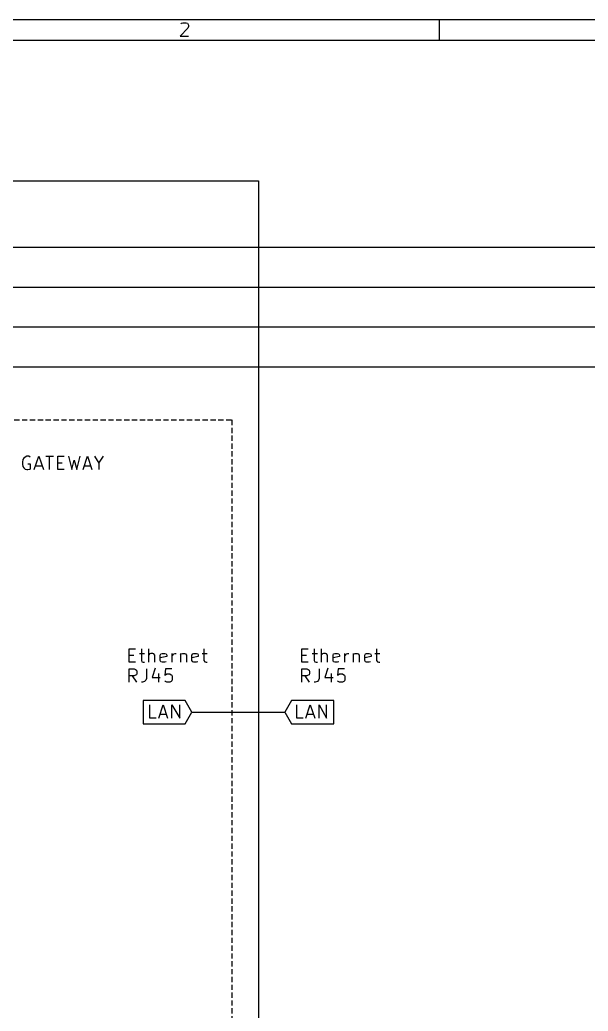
# Model space of a CAD drawing. Extents: x 10 to 287, y -200 to -10.
# Drawn here: x 69.9 to 124.2, y -104.8 to -10 of the extents above; entities that cross this region are included whole.
import ezdxf

# ---------------------------------------------------------------- set-up
doc = ezdxf.new("R2010")
doc.units = 0
doc.header["$MEASUREMENT"] = 0
doc.linetypes.add('DASHED', pattern=[0.75, 0.5, -0.25])
for name, color, linetype in [('BLUE3', 171, 'CONTINUOUS'), ('GREEN2', 3, 'CONTINUOUS'), ('RED2', 1, 'CONTINUOUS')]:
    doc.layers.add(name, color=color, linetype=linetype)

msp = doc.modelspace()

# ---------------------------------------------------------------- linework, layer by layer
at = {"layer": 'BLUE3', "linetype": 'CONTINUOUS'}
for p, q in [((17.78, -25.4), (92.71, -25.4)), ((92.71, -25.4), (92.71, -193.04)), ((70.2056, -52.0446), (70.1548, -52.2986)), ((70.2818, -51.9176), (70.2056, -52.0446)), ((70.4088, -51.816), (70.2818, -51.9176)), ((70.5866, -51.7398), (70.4088, -51.816)), ((70.7644, -51.7398), (70.5866, -51.7398)), ((70.8914, -51.816), (70.7644, -51.7398)), ((71.2978, -53.0098), (71.7296, -51.7398)), ((71.7296, -51.7398), (72.1614, -53.0098)), ((72.39, -51.7398), (73.1266, -51.7398)), ((72.7456, -53.0098), (72.7456, -51.7398)), ((73.533, -53.0098), (73.533, -51.7398)), ((73.533, -51.7398), (74.1426, -51.7398)), ((74.5744, -51.7398), (74.8792, -53.0098)), ((74.8792, -53.0098), (75.1078, -52.0954)), ((75.1078, -52.0954), (75.3618, -53.0098)), ((75.3618, -53.0098), (75.6666, -51.7398)), ((75.9714, -53.0098), (76.3778, -51.7398)), ((76.3778, -51.7398), (76.8096, -53.0098)), ((77.0382, -51.7398), (77.47, -52.4002)), ((77.47, -52.4002), (77.9018, -51.7398)), ((70.1548, -52.2986), (70.1548, -52.4764)), ((70.1548, -52.4764), (70.2056, -52.705)), ((70.2056, -52.705), (70.2818, -52.832)), ((70.2818, -52.832), (70.4088, -52.959)), ((70.4088, -52.959), (70.5866, -53.0098)), ((70.5866, -53.0098), (70.6882, -53.0098)), ((70.9422, -52.4764), (70.6882, -52.4764)), ((70.6882, -53.0098), (70.8914, -52.959)), ((70.8914, -52.959), (70.9422, -52.8828)), ((70.9422, -52.8828), (70.9422, -52.4764)), ((71.4248, -52.6542), (72.0344, -52.6542)), ((73.533, -52.3494), (73.9648, -52.3494)), ((74.1426, -53.0098), (73.533, -53.0098)), ((76.073, -52.6542), (76.6826, -52.6542)), ((77.47, -52.4002), (77.47, -53.0098)), ((80.3656, -71.4248), (80.3656, -70.1548)), ((80.3656, -70.1548), (80.9752, -70.1548)), ((80.3656, -70.7644), (80.7974, -70.7644)), ((81.3562, -70.5866), (81.8388, -70.5866)), ((81.534, -70.1548), (81.534, -71.247)), ((82.2452, -71.4248), (82.2452, -70.1548)), ((82.3214, -70.6374), (82.2452, -70.7136)), ((82.423, -70.5866), (82.3214, -70.6374)), ((82.6262, -70.5866), (82.423, -70.5866)), ((82.7278, -70.6374), (82.6262, -70.5866)), ((82.804, -70.7644), (82.7278, -70.6374)), ((82.804, -71.4248), (82.804, -70.7644)), ((83.3374, -70.7644), (83.3882, -70.6374)), ((83.3374, -71.247), (83.3374, -70.7644)), ((83.947, -70.8914), (83.3374, -70.993)), ((83.3882, -70.6374), (83.5152, -70.5866)), ((83.5152, -70.5866), (83.7692, -70.5866)), ((83.7692, -70.5866), (83.8962, -70.6374)), ((83.8962, -70.6374), (83.947, -70.7644)), ((83.947, -70.7644), (83.947, -70.8914)), ((84.4804, -71.4248), (84.4804, -70.5866)), ((84.4804, -70.8152), (84.5566, -70.7136)), ((84.5566, -70.7136), (84.6074, -70.6374)), ((84.6074, -70.6374), (84.7344, -70.5866)), ((84.7344, -70.5866), (84.8614, -70.5866)), ((85.2678, -70.5866), (85.2678, -71.4248)), ((85.2678, -70.7136), (85.344, -70.6374)), ((85.344, -70.6374), (85.4456, -70.5866)), ((85.4456, -70.5866), (85.6488, -70.5866)), ((85.6488, -70.5866), (85.7504, -70.6374)), ((85.7504, -70.6374), (85.8266, -70.7644)), ((85.8266, -70.7644), (85.8266, -71.4248)), ((86.36, -70.7644), (86.4362, -70.6374)), ((86.36, -71.247), (86.36, -70.7644)), ((86.9696, -70.8914), (86.36, -70.993)), ((86.4362, -70.6374), (86.5378, -70.5866)), ((86.5378, -70.5866), (86.7918, -70.5866)), ((86.7918, -70.5866), (86.9188, -70.6374)), ((86.9188, -70.6374), (86.9696, -70.7644)), ((86.9696, -70.7644), (86.9696, -70.8914)), ((87.3252, -70.5866), (87.8078, -70.5866)), ((87.503, -70.1548), (87.503, -71.247)), ((96.8756, -71.4248), (96.8756, -70.1548)), ((96.8756, -70.1548), (97.4852, -70.1548)), ((96.8756, -70.7644), (97.3074, -70.7644)), ((97.8662, -70.5866), (98.3488, -70.5866)), ((98.044, -70.1548), (98.044, -71.247)), ((98.7552, -71.4248), (98.7552, -70.1548)), ((98.8314, -70.6374), (98.7552, -70.7136)), ((98.933, -70.5866), (98.8314, -70.6374)), ((99.1362, -70.5866), (98.933, -70.5866)), ((99.2378, -70.6374), (99.1362, -70.5866)), ((99.314, -70.7644), (99.2378, -70.6374)), ((99.314, -71.4248), (99.314, -70.7644)), ((99.8474, -70.7644), (99.8982, -70.6374)), ((99.8474, -71.247), (99.8474, -70.7644)), ((100.457, -70.8914), (99.8474, -70.993)), ((99.8982, -70.6374), (100.025, -70.5866)), ((100.025, -70.5866), (100.279, -70.5866)), ((100.279, -70.5866), (100.406, -70.6374)), ((100.406, -70.6374), (100.457, -70.7644)), ((100.457, -70.7644), (100.457, -70.8914)), ((100.99, -71.4248), (100.99, -70.5866)), ((100.99, -70.8152), (101.067, -70.7136)), ((101.067, -70.7136), (101.117, -70.6374)), ((101.117, -70.6374), (101.244, -70.5866)), ((101.244, -70.5866), (101.371, -70.5866)), ((101.778, -70.5866), (101.778, -71.4248)), ((101.778, -70.7136), (101.854, -70.6374)), ((101.854, -70.6374), (101.956, -70.5866)), ((101.956, -70.5866), (102.159, -70.5866)), ((102.159, -70.5866), (102.26, -70.6374)), ((102.26, -70.6374), (102.337, -70.7644)), ((102.337, -70.7644), (102.337, -71.4248)), ((102.87, -70.7644), (102.946, -70.6374)), ((102.87, -71.247), (102.87, -70.7644)), ((103.48, -70.8914), (102.87, -70.993)), ((102.946, -70.6374), (103.048, -70.5866)), ((103.048, -70.5866), (103.302, -70.5866)), ((103.302, -70.5866), (103.429, -70.6374)), ((103.429, -70.6374), (103.48, -70.7644)), ((103.48, -70.7644), (103.48, -70.8914)), ((103.835, -70.5866), (104.318, -70.5866)), ((104.013, -70.1548), (104.013, -71.247)), ((80.9752, -71.4248), (80.3656, -71.4248)), ((81.534, -71.247), (81.5848, -71.374)), ((81.5848, -71.374), (81.7118, -71.4248)), ((81.7118, -71.4248), (81.8388, -71.4248)), ((82.8548, -72.009), (82.55, -72.898)), ((83.3882, -71.374), (83.3374, -71.247)), ((83.5152, -71.4248), (83.3882, -71.374)), ((83.7692, -71.4248), (83.5152, -71.4248)), ((83.8962, -71.374), (83.7692, -71.4248)), ((86.4362, -71.374), (86.36, -71.247)), ((86.5378, -71.4248), (86.4362, -71.374)), ((86.7918, -71.4248), (86.5378, -71.4248)), ((86.9188, -71.374), (86.7918, -71.4248)), ((87.503, -71.247), (87.5792, -71.374)), ((87.5792, -71.374), (87.7062, -71.4248)), ((87.7062, -71.4248), (87.8078, -71.4248)), ((97.4852, -71.4248), (96.8756, -71.4248)), ((98.044, -71.247), (98.0948, -71.374)), ((98.0948, -71.374), (98.2218, -71.4248)), ((98.2218, -71.4248), (98.3488, -71.4248)), ((99.3648, -72.009), (99.06, -72.898)), ((99.8982, -71.374), (99.8474, -71.247)), ((100.025, -71.4248), (99.8982, -71.374)), ((100.279, -71.4248), (100.025, -71.4248)), ((100.406, -71.374), (100.279, -71.4248)), ((102.946, -71.374), (102.87, -71.247)), ((103.048, -71.4248), (102.946, -71.374)), ((103.302, -71.4248), (103.048, -71.4248)), ((103.429, -71.374), (103.302, -71.4248)), ((104.013, -71.247), (104.089, -71.374)), ((104.089, -71.374), (104.216, -71.4248)), ((104.216, -71.4248), (104.318, -71.4248)), ((80.3656, -73.3298), (80.3656, -72.0598)), ((80.3656, -72.0598), (80.8482, -72.0598)), ((80.8482, -72.7202), (80.3656, -72.7202)), ((81.1022, -73.3298), (80.6704, -72.7202)), ((80.8482, -72.0598), (80.9752, -72.136)), ((80.9752, -72.6694), (80.8482, -72.7202)), ((80.9752, -72.136), (81.0514, -72.1868)), ((81.0514, -72.6186), (80.9752, -72.6694)), ((81.0514, -72.1868), (81.1022, -72.3138)), ((81.1022, -72.4916), (81.0514, -72.6186)), ((81.1022, -72.3138), (81.1022, -72.4916)), ((82.0166, -72.9742), (81.9404, -73.152)), ((82.0166, -72.0598), (82.0166, -72.9742)), ((82.55, -72.898), (83.3374, -72.898)), ((83.1596, -72.4916), (83.1596, -73.3298)), ((83.82, -72.0598), (83.7692, -72.6694)), ((83.7692, -72.6694), (83.82, -72.6186)), ((84.4296, -72.0598), (83.82, -72.0598)), ((83.82, -72.6186), (83.947, -72.5424)), ((83.947, -72.5424), (84.2518, -72.5424)), ((84.2518, -72.5424), (84.3788, -72.6186)), ((84.3788, -72.6186), (84.4296, -72.6694)), ((84.4296, -72.6694), (84.4804, -72.7964)), ((84.4804, -72.7964), (84.4804, -73.1012)), ((96.8756, -73.3298), (96.8756, -72.0598)), ((96.8756, -72.0598), (97.3582, -72.0598)), ((97.3582, -72.7202), (96.8756, -72.7202)), ((97.6122, -73.3298), (97.1804, -72.7202)), ((97.3582, -72.0598), (97.4852, -72.136)), ((97.4852, -72.6694), (97.3582, -72.7202)), ((97.4852, -72.136), (97.5614, -72.1868)), ((97.5614, -72.6186), (97.4852, -72.6694)), ((97.5614, -72.1868), (97.6122, -72.3138)), ((97.6122, -72.4916), (97.5614, -72.6186)), ((97.6122, -72.3138), (97.6122, -72.4916)), ((98.5266, -72.9742), (98.4504, -73.152)), ((98.5266, -72.0598), (98.5266, -72.9742)), ((99.06, -72.898), (99.8474, -72.898)), ((99.6696, -72.4916), (99.6696, -73.3298)), ((100.33, -72.0598), (100.279, -72.6694)), ((100.279, -72.6694), (100.33, -72.6186)), ((100.94, -72.0598), (100.33, -72.0598)), ((100.33, -72.6186), (100.457, -72.5424)), ((100.457, -72.5424), (100.762, -72.5424)), ((100.762, -72.5424), (100.889, -72.6186)), ((100.889, -72.6186), (100.94, -72.6694)), ((100.94, -72.6694), (100.99, -72.7964)), ((100.99, -72.7964), (100.99, -73.1012)), ((81.6356, -73.3298), (81.534, -73.3298)), ((81.8388, -73.279), (81.6356, -73.3298)), ((81.9404, -73.152), (81.8388, -73.279)), ((83.82, -73.279), (83.7692, -73.2028)), ((83.947, -73.3298), (83.82, -73.279)), ((84.2518, -73.3298), (83.947, -73.3298)), ((84.3788, -73.279), (84.2518, -73.3298)), ((84.4296, -73.2028), (84.3788, -73.279)), ((84.4804, -73.1012), (84.4296, -73.2028)), ((98.1456, -73.3298), (98.044, -73.3298)), ((98.3488, -73.279), (98.1456, -73.3298)), ((98.4504, -73.152), (98.3488, -73.279)), ((100.33, -73.279), (100.279, -73.2028)), ((100.457, -73.3298), (100.33, -73.279)), ((100.762, -73.3298), (100.457, -73.3298)), ((100.889, -73.279), (100.762, -73.3298)), ((100.94, -73.2028), (100.889, -73.279)), ((100.99, -73.1012), (100.94, -73.2028))]:
    msp.add_line(p, q, dxfattribs=at)
at = {"layer": 'BLUE3', "linetype": 'DASHED'}
for p, q in [((55.88, -48.26), (90.17, -48.26)), ((90.17, -48.26), (90.17, -105.41))]:
    msp.add_line(p, q, dxfattribs=at)
at = {"layer": 'GREEN2', "linetype": 'CONTINUOUS'}
for p, q in [((46.99, -31.75), (142.24, -31.75)), ((46.99, -35.56), (146.05, -35.56)), ((46.99, -39.37), (149.86, -39.37)), ((46.99, -43.18), (153.67, -43.18)), ((86.36, -76.2), (95.25, -76.2))]:
    msp.add_line(p, q, dxfattribs=at)
at = {"layer": 'RED2', "linetype": 'CONTINUOUS'}
for p, q in [((286.995, -10.0076), (10.0076, -10.0076)), ((85.2932, -10.3886), (85.3694, -10.3378)), ((85.3694, -10.3378), (85.4964, -10.287)), ((85.4964, -10.287), (85.8012, -10.287)), ((85.8012, -10.287), (85.9282, -10.3378)), ((85.9282, -10.3378), (85.979, -10.3886)), ((85.979, -10.3886), (86.0298, -10.5156)), ((110.007, -11.9888), (110.007, -10.0076)), ((85.979, -10.8204), (85.2424, -11.5824)), ((86.0298, -10.6426), (85.979, -10.8204)), ((86.0298, -10.5156), (86.0298, -10.6426)), ((285.013, -11.9888), (11.9888, -11.9888)), ((85.2424, -11.5824), (86.0298, -11.5824)), ((85.725, -75.0824), (81.6864, -75.0824)), ((81.6864, -75.0824), (81.6864, -76.2)), ((82.3468, -76.7588), (82.3468, -75.4888)), ((83.185, -76.7588), (83.6168, -75.4888)), ((83.6168, -75.4888), (84.0232, -76.7588)), ((84.455, -76.7588), (84.455, -75.4888)), ((84.455, -75.4888), (85.1916, -76.7588)), ((85.1916, -76.7588), (85.1916, -75.4888)), ((86.36, -76.2), (85.725, -75.0824)), ((95.885, -75.0824), (95.25, -76.2)), ((99.9236, -75.0824), (95.885, -75.0824)), ((96.393, -76.7588), (96.393, -75.4888)), ((97.2566, -76.7588), (97.663, -75.4888)), ((97.663, -75.4888), (98.0948, -76.7588)), ((98.5266, -76.7588), (98.5266, -75.4888)), ((98.5266, -75.4888), (99.2378, -76.7588)), ((99.2378, -76.7588), (99.2378, -75.4888)), ((99.9236, -76.2), (99.9236, -75.0824)), ((81.6864, -76.2), (81.6864, -77.3176)), ((82.9564, -76.7588), (82.3468, -76.7588)), ((83.312, -76.4032), (83.9216, -76.4032)), ((85.725, -77.3176), (86.36, -76.2)), ((95.25, -76.2), (95.885, -77.3176)), ((97.0026, -76.7588), (96.393, -76.7588)), ((97.3836, -76.4032), (97.9678, -76.4032)), ((99.9236, -77.3176), (99.9236, -76.2)), ((81.6864, -77.3176), (85.725, -77.3176)), ((95.885, -77.3176), (99.9236, -77.3176))]:
    msp.add_line(p, q, dxfattribs=at)

doc.saveas('drawing.dxf')
